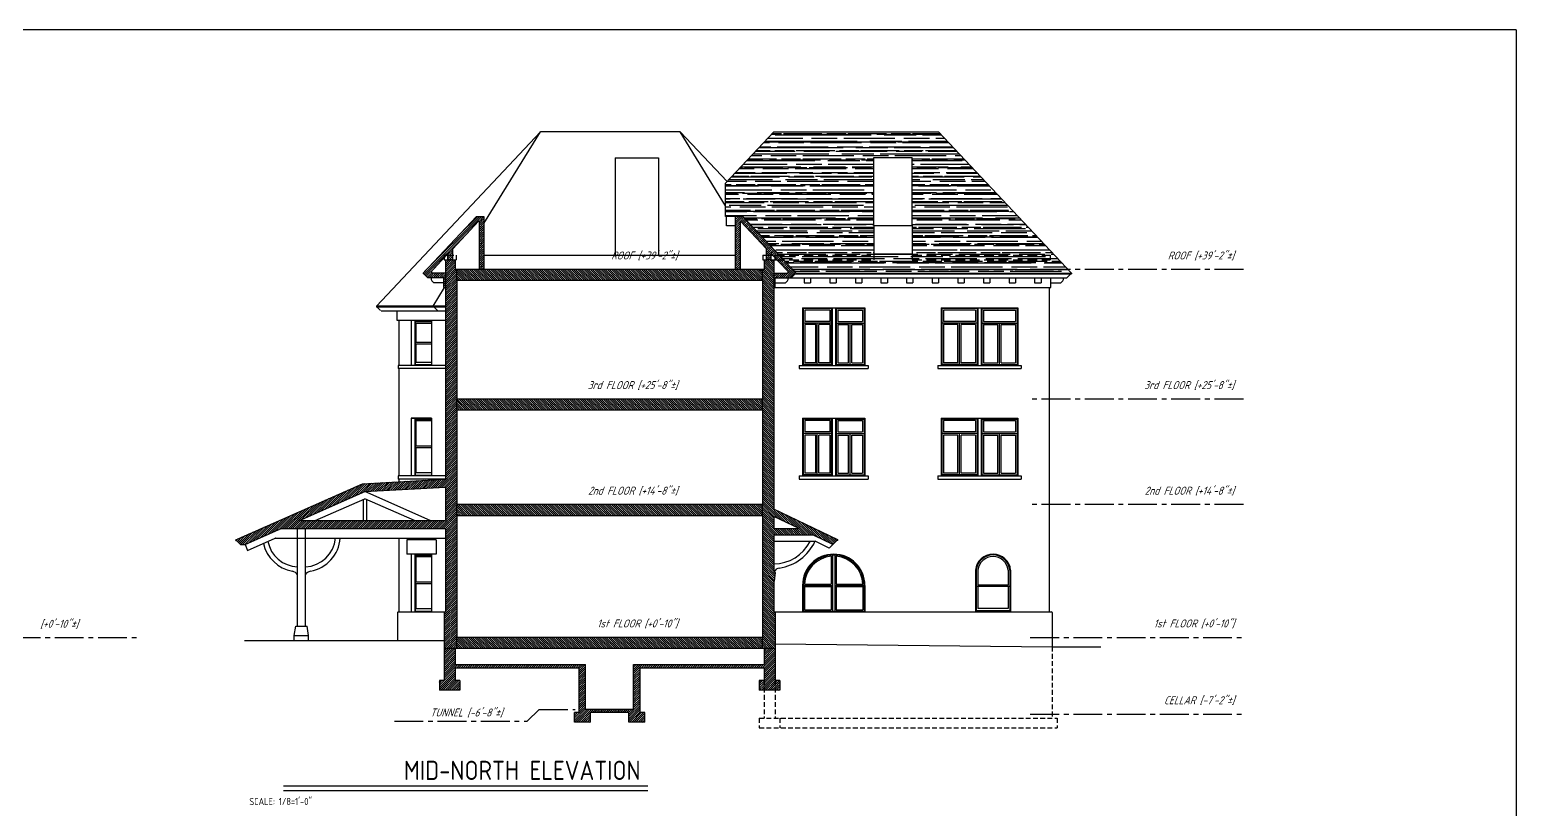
# Model space of a CAD drawing. Extents: x -19386 to -11860, y 6921 to 9650.
# Drawn here: x -17979 to -16122, y 8274 to 9249 of the extents above; entities that cross this region are included whole.
import ezdxf

# ---------------------------------------------------------------- set-up
doc = ezdxf.new("R2010")
doc.units = 0
doc.header["$LTSCALE"] = 96
doc.header["$MEASUREMENT"] = 0
doc.linetypes.add('CENTER2', pattern=[1.125, 0.75, -0.125, 0.125, -0.125])
doc.linetypes.add('HIDDEN2', pattern=[0.1875, 0.125, -0.0625])
doc.layers.add('A-ANNO-NPLT', color=6, linetype='CONTINUOUS', plot=False)
doc.layers.add('A-DEMO', color=252, linetype='HIDDEN2', plot=False)
for name, color, linetype in [('A-ANNO-TEXT-02', 1, 'CONTINUOUS'), ('A-ANNO-TTLB', 1, 'CONTINUOUS'), ('A-BLDG-ELEV', 1, 'CONTINUOUS'), ('A-BLDG-SECT', 2, 'CONTINUOUS'), ('A-EXST-CNST-HIDN', 252, 'HIDDEN2'), ('A-FLOR-ELEV', 3, 'CENTER2'), ('A-FLOR-IDEN', 1, 'CONTINUOUS'), ('A-ROOF-PATT', 253, 'CONTINUOUS'), ('A-WALL-HATCH', 252, 'CONTINUOUS'), ('SITE-GRAD', 4, 'CONTINUOUS')]:
    doc.layers.add(name, color=color, linetype=linetype)
doc.styles.add('NOTES', font='architxt.shx', dxfattribs={"height": 9})
doc.styles.add('OFFICE', font='architxt.shx', dxfattribs={"height": 12})
doc.styles.get("Standard").update_dxf_attribs({"font": 'architxt.shx', "height": 24})
pattern_1 = [(135, (-5487.0391, 15522.5491), (1.32582521, 1.32582521), [])]
pattern_2 = [(45, (-21421.0928, 14573.4708), (-1.3258252, 1.3258252), [])]

msp = doc.modelspace()

# ---------------------------------------------------------------- hatches: boundary and pattern name
at = {"layer": 'A-ROOF-PATT'}
h = msp.add_hatch(dxfattribs=at)
h.set_pattern_fill('AR-RROOF', color=256, scale=8, style=0)
h.set_pattern_definition([(0, (-21421.093, 14573.471), (17.6, 8), [120, -16, 40, -8]), (0, (-21410.453, 14577.471), (-8, 10.64), [24, -2.64, 48, -6]), (0, (-21417.093, 14580.271), (41.6, 5.36), [64, -11.2, 32, -8])])
h.paths.add_polyline_path([(-16844.2, 9121.2), (-17049.9, 9121.2), (-17110.1, 9057.2), (-17110.1, 9015.5), (-17098.1, 9015.5), (-17088.8, 9015.5), (-17022.1, 8944.5), (-16678.1, 8944.5)])
h.paths.add_polyline_path([(-16925.1, 9089.2), (-16877.1, 9089.2), (-16877.1, 9004.2), (-16877.1, 8968.5), (-16925.1, 8968.5), (-16925.1, 9004.2)], flags=16)
at = {"layer": 'A-WALL-HATCH'}
h = msp.add_hatch(dxfattribs=at)
h.set_pattern_fill('ANSI31', color=256, scale=15, style=0)
h.set_pattern_definition(pattern_2)
h.paths.add_polyline_path([(-17451.1, 8975.1), (-17418.7, 9009.5), (-17418.1, 9009.5), (-17418.1, 8949.2), (-17412.1, 8949.2), (-17412.1, 9015.5), (-17421.3, 9015.5), (-17488.1, 8944.5), (-17488.1, 8943.5), (-17487.1, 8943.5), (-17482.1, 8938.5), (-17462.1, 8938.5), (-17462.1, 8926.5), (-17460.1, 8926.5), (-17460.1, 8944.5), (-17477.5, 8944.5), (-17477.5, 8946.9), (-17457.1, 8968.7), (-17457.1, 8961.2), (-17451.1, 8961.2)])
h = msp.add_hatch(dxfattribs=at)
h.set_pattern_fill('ANSI31', color=256, scale=15, style=0)
h.set_pattern_definition(pattern_2)
h.paths.add_polyline_path([(-17092.1, 9009.5), (-17091.4, 9009.5), (-17059.1, 8975.1), (-17059.1, 8961.2), (-17053.1, 8961.2), (-17053.1, 8968.7), (-17032.6, 8946.9), (-17032.6, 8944.5), (-17050.1, 8944.5), (-17050.1, 8926.5), (-17048.1, 8926.5), (-17048.1, 8938.5), (-17028.1, 8938.5), (-17023.1, 8943.5), (-17022.1, 8943.5), (-17022.1, 8944.5), (-17088.8, 9015.5), (-17098.1, 9015.5), (-17098.1, 8949.2), (-17092.1, 8949.2)])
h = msp.add_hatch(dxfattribs=at)
h.set_pattern_fill('ANSI31', color=256, scale=15, style=0)
h.set_pattern_definition(pattern_2)
h.paths.add_polyline_path([(-17446.1, 8773.2), (-17446.1, 8787.2), (-17446.1, 8935.2), (-17446.1, 8949.2), (-17448.1, 8949.2), (-17448.1, 8961.2), (-17451.1, 8961.2), (-17457.1, 8961.2), (-17460.1, 8961.2), (-17460.1, 8944.5), (-17460.1, 8926.5), (-17460.1, 8687.2), (-17563.7, 8681.2), (-17722.1, 8611.2), (-17722.1, 8610.2), (-17721.1, 8610.2), (-17716.1, 8605.2), (-17710.5, 8605.2), (-17665.2, 8625.2), (-17645.1, 8625.2), (-17635.1, 8625.2), (-17460.1, 8625.2), (-17460.1, 8521, 0.643594), (-17461.7, 8520.2), (-17461.7, 8475.2), (-17448.1, 8475.2), (-17446.1, 8475.2), (-17446.1, 8489.2), (-17446.1, 8641.2), (-17446.1, 8655.2)])
h.paths.add_polyline_path([(-17460.1, 8677.2), (-17460.1, 8635.2), (-17642.6, 8635.2), (-17560.8, 8671.4)], flags=16)
h = msp.add_hatch(dxfattribs=at)
h.set_pattern_fill('ANSI31', color=256, scale=15, style=0)
h.set_pattern_definition(pattern_1)
h.paths.add_polyline_path([(-17018.2, 8625.3), (-17050.1, 8640.4), (-17050.1, 8625.3)], flags=16)
edge = h.paths.add_edge_path()
edge.add_line((-17050.1, 8961.2), (-17062.1, 8961.2))
edge.add_line((-17062.1, 8961.2), (-17062.1, 8949.2))
edge.add_line((-17062.1, 8949.2), (-17064.1, 8949.2))
edge.add_line((-17064.1, 8949.2), (-17064.1, 8475.2))
edge.add_line((-17064.1, 8475.2), (-17048.4, 8475.2))
edge.add_line((-17048.4, 8475.2), (-17048.4, 8520.2))
edge.add_arc((-17049.4, 8520.2), 1, 0, 90)
edge.add_line((-17049.4, 8521.2), (-17050.1, 8521.2))
edge.add_line((-17050.1, 8521.2), (-17050.1, 8559.2))
edge.add_line((-17050.1, 8559.2), (-17049.6, 8559.2))
edge.add_arc((-17049.6, 8559.5), 0.25, 270, 354.8056)
edge.add_line((-17049.4, 8559.5), (-17048.4, 8570.2))
edge.add_arc((-17049.4, 8570.2), 1, 360, 450)
edge.add_line((-17049.4, 8571.2), (-17050.1, 8571.2))
edge.add_line((-17050.1, 8571.2), (-17050.1, 8617.3))
edge.add_line((-17050.1, 8617.3), (-17001.3, 8617.3))
edge.add_line((-17001.3, 8617.3), (-16976.1, 8605.3))
edge.add_line((-16976.1, 8605.3), (-16971.1, 8610.3))
edge.add_line((-16971.1, 8610.3), (-16970.1, 8610.3))
edge.add_line((-16970.1, 8610.3), (-16970.1, 8611.3))
edge.add_line((-16970.1, 8611.3), (-17050.1, 8649.3))
edge.add_line((-17050.1, 8649.3), (-17050.1, 8961.2))
h = msp.add_hatch(dxfattribs=at)
h.set_pattern_fill('ANSI31', color=256, scale=15, style=0)
h.set_pattern_definition(pattern_1)
h.paths.add_polyline_path([(-17064.1, 8489.2), (-17064.1, 8475.2), (-17446.1, 8475.2), (-17446.1, 8489.2)])
h.paths.add_polyline_path([(-17064.1, 8655.2), (-17064.1, 8641.2), (-17446.1, 8641.2), (-17446.1, 8655.2)])
h.paths.add_polyline_path([(-17064.1, 8787.2), (-17064.1, 8773.2), (-17446.1, 8773.2), (-17446.1, 8787.2)])
h.paths.add_polyline_path([(-17446.1, 8949.2), (-17064.1, 8949.2), (-17064.1, 8935.2), (-17446.1, 8935.2)])
h = msp.add_hatch(dxfattribs=at)
h.set_pattern_fill('ANSI31', color=256, scale=15, style=0)
h.set_pattern_definition(pattern_2)
h.paths.add_polyline_path([(-17461.7, 8475.2), (-17461.7, 8435.2), (-17467.7, 8435.2), (-17467.7, 8423.2), (-17442.1, 8423.2), (-17442.1, 8435.2), (-17448.1, 8435.2), (-17448.1, 8451.2), (-17293.1, 8451.2), (-17293.1, 8395.2), (-17299.1, 8395.2), (-17299.1, 8383.2), (-17279.1, 8383.2), (-17279.1, 8395.2), (-17231.1, 8395.2), (-17231.1, 8383.2), (-17211.1, 8383.2), (-17211.1, 8395.2), (-17217.1, 8395.2), (-17217.1, 8451.2), (-17062.1, 8451.2), (-17062.1, 8435.2), (-17062.1, 8423.2), (-17048.4, 8423.2), (-17048.4, 8435.2), (-17048.4, 8475.2), (-17062.1, 8475.2), (-17062.1, 8455.2), (-17225.1, 8455.2), (-17225.1, 8399.2), (-17285.1, 8399.2), (-17285.1, 8455.2), (-17448.1, 8455.2), (-17448.1, 8475.2)])
h = msp.add_hatch(dxfattribs=at)
h.set_pattern_fill('ANSI31', color=256, scale=15, style=0)
h.set_pattern_definition(pattern_2)
h.paths.add_polyline_path([(-17048.4, 8423.2), (-17042.4, 8423.2), (-17042.4, 8435.2), (-17048.4, 8435.2)])
h.paths.add_polyline_path([(-17068.1, 8435.2), (-17068.1, 8423.2), (-17062.1, 8423.2), (-17062.1, 8435.2)])

# ---------------------------------------------------------------- linework, layer by layer
at = {"layer": 'A-ANNO-NPLT'}
for p, q in [((-17460.1, 8961.2), (-17448.1, 8961.2)), ((-17446.1, 8935.2), (-17446.1, 8949.2)), ((-17064.1, 8935.2), (-17064.1, 8949.2)), ((-17446.1, 8773.2), (-17446.1, 8787.2)), ((-17064.1, 8773.2), (-17064.1, 8787.2)), ((-17563.7, 8681.2), (-17563.7, 8681.2)), ((-17446.1, 8641.2), (-17446.1, 8655.2)), ((-17064.1, 8641.2), (-17064.1, 8655.2)), ((-17446.1, 8475.2), (-17446.1, 8489.2)), ((-17064.1, 8475.2), (-17064.1, 8489.2)), ((-17448.1, 8475.2), (-17461.7, 8475.2)), ((-17048.4, 8475.2), (-17062.1, 8475.2))]:
    msp.add_line(p, q, dxfattribs=at)
at = {"layer": 'A-ANNO-TEXT-02', "color": 5}
msp.add_line((-17207.5, 8303.2), (-17662.6, 8303.2), dxfattribs=at)
at = {"layer": 'A-ANNO-TEXT-02', "color": 1}
msp.add_line((-17207.5, 8297.2), (-17662.6, 8297.2), dxfattribs=at)
at = {"layer": 'A-ANNO-TTLB', "color": 5}
for q in [(-19386.5, 9248.9), (-16122.5, 7076.9)]:
    msp.add_line((-16122.5, 9248.9), q, dxfattribs=at)
at = {"layer": 'A-BLDG-ELEV', "color": 253}
for p, q in [((-17546.4, 8903.2), (-17341.6, 9121.2)), ((-17412.1, 9006.4), (-17341.6, 9121.2)), ((-17166.9, 9121.2), (-17341.6, 9121.2)), ((-17166.9, 9121.2), (-17108.4, 9059)), ((-17110.1, 9028.7), (-17166.9, 9121.2)), ((-17248.1, 9088.9), (-17248.1, 8967.2)), ((-17248.1, 9088.9), (-17194.1, 9088.9)), ((-17194.1, 9088.9), (-17194.1, 8967.2)), ((-17412.1, 8967.2), (-17098.1, 8967.2)), ((-16925.1, 8968.5), (-16877.1, 8968.5)), ((-17475.4, 8903.2), (-17461.2, 8926.5)), ((-17460.1, 8903.2), (-17546.4, 8903.2)), ((-17460.1, 8902.2), (-17546.4, 8902.2)), ((-17460.1, 8897.2), (-17540.4, 8897.2)), ((-17520.4, 8885.2), (-17520.4, 8897.2)), ((-17475.4, 8903.2), (-17475.4, 8902.2)), ((-17474.4, 8902.2), (-17469.4, 8897.2)), ((-17460.1, 8885.2), (-17520.4, 8885.2)), ((-17518.4, 8885.2), (-17518.4, 8829.2)), ((-17502.8, 8885.2), (-17502.8, 8829.2)), ((-17498.6, 8885.2), (-17498.6, 8829.2)), ((-17498, 8884.2), (-17498, 8830.2)), ((-17498, 8884.2), (-17477.4, 8884.2)), ((-17497, 8882.2), (-17477.4, 8882.2)), ((-17497, 8882.2), (-17497, 8858.3)), ((-17477.4, 8885.2), (-17477.4, 8829.2)), ((-17497, 8858.3), (-17477.4, 8858.3)), ((-17498, 8856.3), (-17477.4, 8856.3)), ((-17497, 8856.3), (-17497, 8833.2)), ((-17460.1, 8829.2), (-17519.4, 8829.2)), ((-17519.4, 8829.2), (-17519.4, 8825.2)), ((-17460.1, 8825.2), (-17519.4, 8825.2)), ((-17518.4, 8825.2), (-17518.4, 8691.2)), ((-17498.6, 8830.2), (-17477.4, 8830.2)), ((-17497, 8833.2), (-17477.4, 8833.2)), ((-17502.8, 8763.2), (-17477.4, 8763.2)), ((-17502.8, 8763.2), (-17502.8, 8691.2)), ((-17477.4, 8763.2), (-17502.8, 8763.2)), ((-17502.8, 8763.2), (-17502.8, 8691.2)), ((-17502.8, 8763.2), (-17477.4, 8763.2)), ((-17502.8, 8763.2), (-17502.8, 8691.2)), ((-17498.6, 8763.2), (-17498.6, 8691.2)), ((-17498, 8762.2), (-17498, 8692.2)), ((-17498, 8762.2), (-17477.4, 8762.2)), ((-17497, 8760.2), (-17477.4, 8760.2)), ((-17497, 8760.2), (-17497, 8728.7)), ((-17477.4, 8763.2), (-17477.4, 8691.2)), ((-17477.4, 8763.2), (-17477.4, 8691.2)), ((-17477.4, 8763.2), (-17477.4, 8691.2)), ((-17497, 8728.7), (-17477.4, 8728.7)), ((-17498, 8726.7), (-17477.4, 8726.7)), ((-17497, 8726.7), (-17497, 8695.2)), ((-17460.1, 8691.2), (-17519.4, 8691.2)), ((-17519.4, 8691.2), (-17519.4, 8687.2)), ((-17498.6, 8692.2), (-17477.4, 8692.2)), ((-17497, 8695.2), (-17477.4, 8695.2)), ((-17460.1, 8687.2), (-17519.4, 8687.2)), ((-17518.4, 8687.2), (-17518.4, 8683.9)), ((-17518.4, 8613.2), (-17518.4, 8521.2)), ((-17508.5, 8611.2), (-17508.5, 8593.2)), ((-17471.7, 8611.2), (-17471.7, 8593.2)), ((-17004.7, 8609.3), (-16998.5, 8609.3)), ((-17502.8, 8593.2), (-17508.5, 8593.2)), ((-17502.8, 8593.2), (-17502.8, 8521.2)), ((-17477.4, 8593.2), (-17502.8, 8593.2)), ((-17498.6, 8593.2), (-17498.6, 8521.2)), ((-17498, 8592.2), (-17498, 8522.2)), ((-17498, 8592.2), (-17477.4, 8592.2)), ((-17497, 8590.2), (-17477.4, 8590.2)), ((-17497, 8590.2), (-17497, 8558.7)), ((-17492.3, 8593.2), (-17482.3, 8593.2)), ((-17477.4, 8593.2), (-17477.4, 8521.2)), ((-17471.7, 8593.2), (-17477.4, 8593.2)), ((-17498, 8556.7), (-17477.4, 8556.7)), ((-17497, 8558.7), (-17477.4, 8558.7)), ((-17497, 8556.7), (-17497, 8525.2)), ((-17497, 8525.2), (-17477.4, 8525.2)), ((-17520.1, 8520.2), (-17520.1, 8485.4)), ((-17519.1, 8521.2), (-17460.7, 8521.2)), ((-17498.6, 8522.2), (-17477.4, 8522.2))]:
    msp.add_line(p, q, dxfattribs=at)
at = {"layer": 'A-BLDG-ELEV'}
for p, q in [((-17049.9, 9121.2), (-17110.1, 9057.2)), ((-17049.9, 9121.2), (-16844.2, 9121.2)), ((-16844.2, 9121.2), (-16678.1, 8944.5)), ((-17110.1, 9015.5), (-17110.1, 9057.2)), ((-17098.1, 9015.5), (-17110.1, 9015.5)), ((-17109.1, 9003.5), (-17109.1, 9015.5)), ((-17098.1, 9003.5), (-17109.1, 9003.5)), ((-17028.1, 8938.5), (-16684.1, 8938.5)), ((-17022.1, 8944.5), (-16678.1, 8944.5)), ((-17022.1, 8943.5), (-16679.1, 8943.5)), ((-17012.1, 8938.5), (-17012.1, 8932.5)), ((-17012.1, 8932.5), (-17004.1, 8932.5)), ((-17004.1, 8938.5), (-17004.1, 8932.5)), ((-16980.1, 8938.5), (-16980.1, 8932.5)), ((-16980.1, 8932.5), (-16972.1, 8932.5)), ((-16972.1, 8938.5), (-16972.1, 8932.5)), ((-16948.1, 8938.5), (-16948.1, 8932.5)), ((-16948.1, 8932.5), (-16940.1, 8932.5)), ((-16940.1, 8938.5), (-16940.1, 8932.5)), ((-16916.1, 8938.5), (-16916.1, 8932.5)), ((-16916.1, 8932.5), (-16908.1, 8932.5)), ((-16908.1, 8938.5), (-16908.1, 8932.5)), ((-16884.1, 8938.5), (-16884.1, 8932.5)), ((-16884.1, 8932.5), (-16876.1, 8932.5)), ((-16876.1, 8938.5), (-16876.1, 8932.5)), ((-16852.1, 8938.5), (-16852.1, 8932.5)), ((-16852.1, 8932.5), (-16844.1, 8932.5)), ((-16844.1, 8938.5), (-16844.1, 8932.5)), ((-16820.1, 8938.5), (-16820.1, 8932.5)), ((-16820.1, 8932.5), (-16812.1, 8932.5)), ((-16812.1, 8938.5), (-16812.1, 8932.5)), ((-16788.1, 8938.5), (-16788.1, 8932.5)), ((-16788.1, 8932.5), (-16780.1, 8932.5)), ((-16780.1, 8938.5), (-16780.1, 8932.5)), ((-16756.1, 8938.5), (-16756.1, 8932.5)), ((-16756.1, 8932.5), (-16748.1, 8932.5)), ((-16748.1, 8938.5), (-16748.1, 8932.5)), ((-16724.1, 8938.5), (-16724.1, 8932.5)), ((-16724.1, 8932.5), (-16716.1, 8932.5)), ((-16716.1, 8938.5), (-16716.1, 8932.5)), ((-16704.1, 8926.5), (-16704.1, 8938.5)), ((-16704.1, 8932.5), (-16691.5, 8932.5)), ((-16679.1, 8943.5), (-16684.1, 8938.5)), ((-16679.1, 8943.5), (-16678.1, 8943.5)), ((-16678.1, 8944.5), (-16678.1, 8943.5)), ((-17048.1, 8926.5), (-16704.1, 8926.5)), ((-16706.1, 8926.5), (-16706.1, 8521.2)), ((-17014.1, 8901.2), (-16936.1, 8901.2)), ((-17014.1, 8901.2), (-17014.1, 8829.2)), ((-16978.1, 8900.2), (-17013.1, 8900.2)), ((-17013.1, 8900.2), (-17013.1, 8830.3)), ((-16980.1, 8898.2), (-17011.1, 8898.2)), ((-17011.1, 8898.2), (-17011.1, 8884.2)), ((-16980.1, 8898.2), (-16980.1, 8884.2)), ((-16978.1, 8900.2), (-16978.1, 8830.3)), ((-16977.1, 8901.2), (-16977.1, 8829.2)), ((-16973.1, 8901.2), (-16973.1, 8829.2)), ((-16972.1, 8900.2), (-16937.1, 8900.2)), ((-16972.1, 8900.2), (-16972.1, 8830.3)), ((-16970.1, 8898.2), (-16939.1, 8898.2)), ((-16970.1, 8898.2), (-16970.1, 8884.2)), ((-16939.1, 8898.2), (-16939.1, 8884.2)), ((-16937.1, 8900.2), (-16937.1, 8830.3)), ((-16936.1, 8901.2), (-16936.1, 8829.2)), ((-16841.1, 8901.2), (-16745.1, 8901.2)), ((-16841.1, 8901.2), (-16841.1, 8829.2)), ((-16796.1, 8900.2), (-16840.1, 8900.2)), ((-16840.1, 8900.2), (-16840.1, 8830.3)), ((-16798.1, 8898.2), (-16838.1, 8898.2)), ((-16838.1, 8898.2), (-16838.1, 8884.2)), ((-16798.1, 8898.2), (-16798.1, 8884.2)), ((-16796.1, 8900.2), (-16796.1, 8830.3)), ((-16795.1, 8901.2), (-16795.1, 8829.2)), ((-16791.1, 8901.2), (-16791.1, 8829.2)), ((-16790.1, 8900.2), (-16746.1, 8900.2)), ((-16790.1, 8900.2), (-16790.1, 8830.3)), ((-16788.1, 8898.2), (-16748.1, 8898.2)), ((-16788.1, 8898.2), (-16788.1, 8884.2)), ((-16748.1, 8898.2), (-16748.1, 8884.2)), ((-16746.1, 8900.2), (-16746.1, 8830.3)), ((-16745.1, 8901.2), (-16745.1, 8829.2)), ((-17502.8, 8885.2), (-17502.8, 8829.2)), ((-17502.8, 8885.2), (-17502.8, 8829.2)), ((-17502.8, 8885.2), (-17502.8, 8829.2)), ((-17477.4, 8885.2), (-17477.4, 8829.2)), ((-17477.4, 8885.2), (-17477.4, 8829.2)), ((-17477.4, 8885.2), (-17477.4, 8829.2)), ((-16978.1, 8882.2), (-17013.1, 8882.2)), ((-16980.1, 8884.2), (-17011.1, 8884.2)), ((-16997.6, 8880.2), (-17011.1, 8880.2)), ((-17011.1, 8880.2), (-17011.1, 8832.3)), ((-16997.6, 8832.3), (-16997.6, 8880.2)), ((-16995.6, 8830.3), (-16995.6, 8882.2)), ((-16980.1, 8880.2), (-16993.6, 8880.2)), ((-16993.6, 8832.3), (-16993.6, 8880.2)), ((-16980.1, 8880.2), (-16980.1, 8832.3)), ((-16972.1, 8882.2), (-16937.1, 8882.2)), ((-16970.1, 8884.2), (-16939.1, 8884.2)), ((-16970.1, 8880.2), (-16956.6, 8880.2)), ((-16970.1, 8880.2), (-16970.1, 8832.3)), ((-16956.6, 8832.3), (-16956.6, 8880.2)), ((-16954.6, 8830.3), (-16954.6, 8882.2)), ((-16952.6, 8880.2), (-16939.1, 8880.2)), ((-16952.6, 8832.3), (-16952.6, 8880.2)), ((-16939.1, 8880.2), (-16939.1, 8832.3)), ((-16796.1, 8882.2), (-16840.1, 8882.2)), ((-16798.1, 8884.2), (-16838.1, 8884.2)), ((-16820.1, 8880.2), (-16838.1, 8880.2)), ((-16838.1, 8880.2), (-16838.1, 8832.3)), ((-16820.1, 8832.3), (-16820.1, 8880.2)), ((-16818.1, 8830.3), (-16818.1, 8882.2)), ((-16798.1, 8880.2), (-16816.1, 8880.2)), ((-16816.1, 8832.3), (-16816.1, 8880.2)), ((-16798.1, 8880.2), (-16798.1, 8832.3)), ((-16790.1, 8882.2), (-16746.1, 8882.2)), ((-16788.1, 8884.2), (-16748.1, 8884.2)), ((-16788.1, 8880.2), (-16770.1, 8880.2)), ((-16788.1, 8880.2), (-16788.1, 8832.3)), ((-16770.1, 8832.3), (-16770.1, 8880.2)), ((-16768.1, 8830.3), (-16768.1, 8882.2)), ((-16766.1, 8880.2), (-16748.1, 8880.2)), ((-16766.1, 8832.3), (-16766.1, 8880.2)), ((-16748.1, 8880.2), (-16748.1, 8832.3)), ((-17018.1, 8829.2), (-16932.1, 8829.2)), ((-17018.1, 8829.2), (-17018.1, 8825.2)), ((-17018.1, 8825.2), (-16932.1, 8825.2)), ((-16977.1, 8830.3), (-17014.1, 8830.3)), ((-16997.6, 8832.3), (-17011.1, 8832.3)), ((-16980.1, 8832.3), (-16993.6, 8832.3)), ((-16973.1, 8830.3), (-16936.1, 8830.3)), ((-16970.1, 8832.3), (-16956.6, 8832.3)), ((-16952.6, 8832.3), (-16939.1, 8832.3)), ((-16932.1, 8829.2), (-16932.1, 8825.2)), ((-16845.1, 8829.2), (-16741.1, 8829.2)), ((-16845.1, 8829.2), (-16845.1, 8825.2)), ((-16845.1, 8825.2), (-16741.1, 8825.2)), ((-16795.1, 8830.3), (-16841.1, 8830.3)), ((-16820.1, 8832.3), (-16838.1, 8832.3)), ((-16798.1, 8832.3), (-16816.1, 8832.3)), ((-16791.1, 8830.3), (-16745.1, 8830.3)), ((-16788.1, 8832.3), (-16770.1, 8832.3)), ((-16766.1, 8832.3), (-16748.1, 8832.3)), ((-16741.1, 8829.2), (-16741.1, 8825.2)), ((-17014.1, 8763.2), (-16936.1, 8763.2)), ((-17014.1, 8763.2), (-17014.1, 8691.2)), ((-16978.1, 8762.2), (-17013.1, 8762.2)), ((-17013.1, 8762.2), (-17013.1, 8692.3)), ((-16980.1, 8760.2), (-17011.1, 8760.2)), ((-17011.1, 8760.2), (-17011.1, 8746.2)), ((-16980.1, 8760.2), (-16980.1, 8746.2)), ((-16978.1, 8762.2), (-16978.1, 8692.3)), ((-16977.1, 8763.2), (-16977.1, 8691.2)), ((-16973.1, 8763.2), (-16973.1, 8691.2)), ((-16972.1, 8762.2), (-16937.1, 8762.2)), ((-16972.1, 8762.2), (-16972.1, 8692.3)), ((-16970.1, 8760.2), (-16939.1, 8760.2)), ((-16970.1, 8760.2), (-16970.1, 8746.2)), ((-16939.1, 8760.2), (-16939.1, 8746.2)), ((-16937.1, 8762.2), (-16937.1, 8692.3)), ((-16936.1, 8763.2), (-16936.1, 8691.2)), ((-16841.1, 8763.2), (-16745.1, 8763.2)), ((-16841.1, 8763.2), (-16841.1, 8691.2)), ((-16796.1, 8762.2), (-16840.1, 8762.2)), ((-16840.1, 8762.2), (-16840.1, 8692.3)), ((-16798.1, 8760.2), (-16838.1, 8760.2)), ((-16838.1, 8760.2), (-16838.1, 8746.2)), ((-16798.1, 8760.2), (-16798.1, 8746.2)), ((-16796.1, 8762.2), (-16796.1, 8692.3)), ((-16795.1, 8763.2), (-16795.1, 8691.2)), ((-16791.1, 8763.2), (-16791.1, 8691.2)), ((-16790.1, 8762.2), (-16746.1, 8762.2)), ((-16790.1, 8762.2), (-16790.1, 8692.3)), ((-16788.1, 8760.2), (-16748.1, 8760.2)), ((-16788.1, 8760.2), (-16788.1, 8746.2)), ((-16748.1, 8760.2), (-16748.1, 8746.2)), ((-16746.1, 8762.2), (-16746.1, 8692.3)), ((-16745.1, 8763.2), (-16745.1, 8691.2)), ((-16978.1, 8744.2), (-17013.1, 8744.2)), ((-16980.1, 8746.2), (-17011.1, 8746.2)), ((-16997.6, 8742.2), (-17011.1, 8742.2)), ((-17011.1, 8742.2), (-17011.1, 8694.3)), ((-16997.6, 8694.3), (-16997.6, 8742.2)), ((-16995.6, 8692.3), (-16995.6, 8744.2)), ((-16980.1, 8742.2), (-16993.6, 8742.2)), ((-16993.6, 8694.3), (-16993.6, 8742.2)), ((-16980.1, 8742.2), (-16980.1, 8694.3)), ((-16972.1, 8744.2), (-16937.1, 8744.2)), ((-16970.1, 8746.2), (-16939.1, 8746.2)), ((-16970.1, 8742.2), (-16956.6, 8742.2)), ((-16970.1, 8742.2), (-16970.1, 8694.3)), ((-16956.6, 8694.3), (-16956.6, 8742.2)), ((-16954.6, 8692.3), (-16954.6, 8744.2)), ((-16952.6, 8742.2), (-16939.1, 8742.2)), ((-16952.6, 8694.3), (-16952.6, 8742.2)), ((-16939.1, 8742.2), (-16939.1, 8694.3)), ((-16796.1, 8744.2), (-16840.1, 8744.2)), ((-16798.1, 8746.2), (-16838.1, 8746.2)), ((-16820.1, 8742.2), (-16838.1, 8742.2)), ((-16838.1, 8742.2), (-16838.1, 8694.3)), ((-16820.1, 8694.3), (-16820.1, 8742.2)), ((-16818.1, 8692.3), (-16818.1, 8744.2)), ((-16798.1, 8742.2), (-16816.1, 8742.2)), ((-16816.1, 8694.3), (-16816.1, 8742.2)), ((-16798.1, 8742.2), (-16798.1, 8694.3)), ((-16790.1, 8744.2), (-16746.1, 8744.2)), ((-16788.1, 8746.2), (-16748.1, 8746.2)), ((-16788.1, 8742.2), (-16770.1, 8742.2)), ((-16788.1, 8742.2), (-16788.1, 8694.3)), ((-16770.1, 8694.3), (-16770.1, 8742.2)), ((-16768.1, 8692.3), (-16768.1, 8744.2)), ((-16766.1, 8742.2), (-16748.1, 8742.2)), ((-16766.1, 8694.3), (-16766.1, 8742.2)), ((-16748.1, 8742.2), (-16748.1, 8694.3)), ((-17018.1, 8691.2), (-16932.1, 8691.2)), ((-17018.1, 8691.2), (-17018.1, 8687.2)), ((-16977.1, 8692.3), (-17014.1, 8692.3)), ((-16997.6, 8694.3), (-17011.1, 8694.3)), ((-16980.1, 8694.3), (-16993.6, 8694.3)), ((-16973.1, 8692.3), (-16936.1, 8692.3)), ((-16970.1, 8694.3), (-16956.6, 8694.3)), ((-16952.6, 8694.3), (-16939.1, 8694.3)), ((-16932.1, 8691.2), (-16932.1, 8687.2)), ((-16845.1, 8691.2), (-16741.1, 8691.2)), ((-16845.1, 8691.2), (-16845.1, 8687.2)), ((-16795.1, 8692.3), (-16841.1, 8692.3)), ((-16820.1, 8694.3), (-16838.1, 8694.3)), ((-16798.1, 8694.3), (-16816.1, 8694.3)), ((-16791.1, 8692.3), (-16745.1, 8692.3)), ((-16788.1, 8694.3), (-16770.1, 8694.3)), ((-16766.1, 8694.3), (-16748.1, 8694.3)), ((-16741.1, 8691.2), (-16741.1, 8687.2)), ((-17018.1, 8687.2), (-16932.1, 8687.2)), ((-16845.1, 8687.2), (-16741.1, 8687.2)), ((-17710.5, 8605.2), (-17707.3, 8597.9)), ((-17707.3, 8597.9), (-17672.7, 8613.2)), ((-17672.6, 8613.2), (-17645.1, 8613.2)), ((-17645.1, 8503.4), (-17645.1, 8613.2)), ((-17635.1, 8613.2), (-17460.1, 8613.2)), ((-17635.1, 8503.4), (-17635.1, 8613.2)), ((-17050.1, 8609.3), (-17004.7, 8609.3)), ((-16980.6, 8600.8), (-16998.5, 8609.3)), ((-16976.1, 8605.3), (-16980.6, 8600.8)), ((-16978.1, 8590.6), (-16978.1, 8555.7)), ((-16976.6, 8592.2), (-16976.6, 8522.2)), ((-16973.6, 8592.2), (-16973.6, 8522.2)), ((-16972.1, 8590.6), (-16972.1, 8555.7)), ((-16798.1, 8573.2), (-16798.1, 8521.2)), ((-16798.1, 8569.2), (-16798.1, 8521.2)), ((-16797.1, 8573.2), (-16797.1, 8522.3)), ((-16795.1, 8573.2), (-16795.1, 8554.7)), ((-16757.1, 8573.2), (-16757.1, 8554.7)), ((-16755.1, 8573.2), (-16755.1, 8522.3)), ((-16754.1, 8573.2), (-16754.1, 8521.2)), ((-16754.1, 8569.2), (-16754.1, 8521.2)), ((-17014.1, 8554.2), (-17014.1, 8521.2)), ((-17013.1, 8554.2), (-17013.1, 8522.2)), ((-17013.1, 8554.2), (-16976.6, 8554.2)), ((-17011.6, 8555.7), (-16978.1, 8555.7)), ((-17011.6, 8552.7), (-17011.6, 8523.7)), ((-17011.6, 8552.7), (-16978.1, 8552.7)), ((-16978.1, 8552.7), (-16978.1, 8523.7)), ((-16973.6, 8554.2), (-16937.1, 8554.2)), ((-16972.1, 8555.7), (-16938.6, 8555.7)), ((-16972.1, 8552.7), (-16972.1, 8523.7)), ((-16972.1, 8552.7), (-16938.6, 8552.7)), ((-16938.6, 8552.7), (-16938.6, 8523.7)), ((-16937.1, 8554.2), (-16937.1, 8522.2)), ((-16936.1, 8554.2), (-16936.1, 8521.2)), ((-16755.1, 8552.7), (-16797.1, 8552.7)), ((-16757.1, 8554.7), (-16795.1, 8554.7)), ((-16795.1, 8552.7), (-16795.1, 8525.3)), ((-16757.1, 8552.7), (-16757.1, 8525.3)), ((-16754.1, 8557.2), (-16754.1, 8521.2)), ((-17011.6, 8523.7), (-16978.1, 8523.7)), ((-16972.1, 8523.7), (-16938.6, 8523.7)), ((-16757.1, 8525.3), (-16795.1, 8525.3)), ((-17049.4, 8521.2), (-16703.1, 8521.2)), ((-17014.1, 8522.2), (-16936.1, 8522.2)), ((-16754.1, 8522.3), (-16798.1, 8522.3)), ((-16702.1, 8520.2), (-16702.1, 8477.5)), ((-17649.1, 8491.4), (-17647.1, 8503.4)), ((-17649.1, 8485.4), (-17649.1, 8491.4)), ((-17649.1, 8491.4), (-17631.1, 8491.4)), ((-17647.1, 8503.4), (-17633.1, 8503.4)), ((-17631.1, 8491.4), (-17633.1, 8503.4)), ((-17631.1, 8485.4), (-17631.1, 8491.4))]:
    msp.add_line(p, q, dxfattribs=at)
at = {"layer": 'A-BLDG-ELEV', "color": 2}
for p, q in [((-16925.1, 9089.2), (-16877.1, 9089.2)), ((-16925.1, 9004.2), (-16925.1, 9089.2)), ((-16877.1, 9004.2), (-16877.1, 9089.2)), ((-16925.1, 9004.2), (-16925.1, 8968.5)), ((-16877.1, 9004.2), (-16877.1, 8968.5))]:
    msp.add_line(p, q, dxfattribs=at)
at = {"layer": 'A-BLDG-ELEV', "color": 252}
msp.add_line((-16925.1, 9004.2), (-16877.1, 9004.2), dxfattribs=at)
at = {"layer": 'A-BLDG-ELEV', "color": 253, "linetype": 'HIDDEN2', "ltscale": 0.5}
for p, q in [((-17546.4, 8903.2), (-17546.4, 8902.2)), ((-17545.4, 8902.2), (-17540.4, 8897.2))]:
    msp.add_line(p, q, dxfattribs=at)
at = {"layer": 'A-BLDG-ELEV', "color": 254}
msp.add_line((-17471.7, 8611.2), (-17508.5, 8611.2), dxfattribs=at)
at = {"layer": 'A-BLDG-ELEV'}
for centre, radius, start, end in [((-16694.3, 8938.1), 6.27, 296.4851, 3.5149), ((-17643.4, 8616.6), 45.3, 192.6788, 259.8395), ((-17643.4, 8616.6), 39.3, 190.9487, 267.5438), ((-17672.6, 8613), 0.25, 90, 113.845), ((-17636.8, 8616.6), 39.3, 272.4562, 355.1731), ((-17636.8, 8616.6), 45.3, 280.1605, 355.813), ((-17049.9, 8631.7), 50.5, 269.7892, 333.5758), ((-17051.4, 8633.5), 58.2, 278.1511, 335.3478), ((-16975.1, 8554.2), 39, 0, 180), ((-16975.1, 8554.2), 38, 0, 180), ((-16975.1, 8554.2), 36.5, 94.7146, 177.6447), ((-16975.1, 8554.2), 36.5, 2.3553, 85.2854), ((-16776.1, 8571.2), 22.1, 5.4133, 174.5867), ((-16776.1, 8571.2), 21.1, 5.6798, 174.3202), ((-16776.1, 8571.2), 19.1, 6.2995, 173.7005), ((-17652.5, 8563.8), 8.17, 24.7493, 82.2105), ((-17627.7, 8563.8), 8.17, 97.7895, 155.2507), ((-17042, 8567.8), 8.17, 97.7895, 155.2507), ((-16703.1, 8520.2), 1, 0, 90)]:
    msp.add_arc(centre, radius, start, end, dxfattribs=at)
at = {"layer": 'A-BLDG-ELEV', "color": 253}
msp.add_arc((-17519.1, 8520.2), 1, 90, 180, dxfattribs=at)
at = {"layer": 'A-BLDG-SECT', "color": 3}
for p, q in [((-17421.3, 9015.5), (-17488.1, 8944.5)), ((-17421.3, 9015.5), (-17412.1, 9015.5)), ((-17412.1, 9015.5), (-17412.1, 8949.2)), ((-17098.1, 9015.5), (-17098.1, 8949.2)), ((-17088.8, 9015.5), (-17098.1, 9015.5)), ((-17088.8, 9015.5), (-17022.1, 8944.5)), ((-17460.1, 8961.2), (-17460.1, 8687.2)), ((-17448.1, 8961.2), (-17448.1, 8949.2)), ((-17062.1, 8961.2), (-17062.1, 8949.2)), ((-17488.1, 8944.5), (-17488.1, 8943.5)), ((-17487.1, 8943.5), (-17488.1, 8943.5)), ((-17487.1, 8943.5), (-17482.1, 8938.5)), ((-17462.1, 8938.5), (-17482.1, 8938.5)), ((-17462.1, 8926.5), (-17462.1, 8938.5)), ((-17062.1, 8949.2), (-17448.1, 8949.2)), ((-17048.1, 8938.5), (-17028.1, 8938.5)), ((-17048.1, 8926.5), (-17048.1, 8938.5)), ((-17023.1, 8943.5), (-17028.1, 8938.5)), ((-17023.1, 8943.5), (-17022.1, 8943.5)), ((-17022.1, 8944.5), (-17022.1, 8943.5)), ((-17460.1, 8926.5), (-17462.1, 8926.5)), ((-17050.1, 8926.5), (-17050.1, 8649.3)), ((-17050.1, 8926.5), (-17048.1, 8926.5)), ((-17722.1, 8611.2), (-17563.7, 8681.2)), ((-17563.7, 8681.2), (-17460.1, 8687.2)), ((-16970.1, 8611.3), (-17050.1, 8649.3)), ((-17710.4, 8605.3), (-17665.2, 8625.2)), ((-17665.2, 8625.2), (-17645.1, 8625.2)), ((-17645.1, 8613.2), (-17645.1, 8625.2)), ((-17635.1, 8625.2), (-17460.1, 8625.2)), ((-17635.1, 8613.2), (-17635.1, 8625.2)), ((-17460.1, 8625.2), (-17460.1, 8521.2)), ((-17050.1, 8617.3), (-17050.1, 8571.2)), ((-17050.1, 8617.3), (-17001.3, 8617.3)), ((-16976.1, 8605.3), (-17001.3, 8617.3)), ((-17722.1, 8610.2), (-17722.1, 8611.2)), ((-17722.1, 8610.2), (-17721.1, 8610.2)), ((-17721.1, 8610.2), (-17716.1, 8605.2)), ((-17716.1, 8605.2), (-17710.5, 8605.2)), ((-17645.1, 8613.2), (-17635.1, 8613.2)), ((-16971.1, 8610.3), (-16976.1, 8605.3)), ((-16970.1, 8610.3), (-16971.1, 8610.3)), ((-16970.1, 8610.3), (-16970.1, 8611.3)), ((-17050.1, 8571.2), (-17049.4, 8571.2)), ((-17048.4, 8570.2), (-17049.4, 8559.5)), ((-17050.1, 8559.2), (-17049.6, 8559.2)), ((-17050.1, 8559.2), (-17050.1, 8521.2)), ((-17461.7, 8520.2), (-17461.7, 8435.2)), ((-17460.7, 8521.2), (-17460.1, 8521.2)), ((-17050.1, 8521.2), (-17049.4, 8521.2)), ((-17048.4, 8520.2), (-17048.4, 8435.2)), ((-17461.7, 8435.2), (-17467.7, 8435.2)), ((-17467.7, 8435.2), (-17467.7, 8423.2)), ((-17042.4, 8435.2), (-17048.4, 8435.2)), ((-17042.4, 8435.2), (-17042.4, 8423.2))]:
    msp.add_line(p, q, dxfattribs=at)
at = {"layer": 'A-BLDG-SECT', "ltscale": 0.5}
for p, q in [((-17418.7, 9009.5), (-17451.1, 8975.1)), ((-17418.7, 9009.5), (-17418.1, 9009.5)), ((-17418.1, 9009.5), (-17418.1, 8949.2)), ((-17092.1, 9009.5), (-17092.1, 8949.2)), ((-17092.1, 9009.5), (-17091.4, 9009.5)), ((-17091.4, 9009.5), (-17059.1, 8975.1)), ((-17451.1, 8961.2), (-17451.1, 8975.1)), ((-17059.1, 8961.2), (-17059.1, 8975.1)), ((-17457.1, 8968.7), (-17477.5, 8946.9)), ((-17460.1, 8961.2), (-17460.1, 8944.5)), ((-17460.1, 8961.2), (-17457.1, 8961.2)), ((-17457.1, 8961.2), (-17457.1, 8968.7)), ((-17451.1, 8961.2), (-17448.1, 8961.2)), ((-17448.1, 8961.2), (-17448.1, 8949.2)), ((-17062.1, 8961.2), (-17062.1, 8949.2)), ((-17062.1, 8961.2), (-17059.1, 8961.2)), ((-17053.1, 8968.7), (-17032.6, 8946.9)), ((-17053.1, 8961.2), (-17053.1, 8968.7)), ((-17053.1, 8961.2), (-17050.1, 8961.2)), ((-17050.1, 8961.2), (-17050.1, 8944.5)), ((-17477.5, 8946.9), (-17477.5, 8944.5)), ((-17460.1, 8944.5), (-17477.5, 8944.5)), ((-17462.1, 8932.5), (-17474.6, 8932.5)), ((-17418.1, 8949.2), (-17448.1, 8949.2)), ((-17064.1, 8935.2), (-17446.1, 8935.2)), ((-17062.1, 8949.2), (-17092.1, 8949.2)), ((-17050.1, 8944.5), (-17032.6, 8944.5)), ((-17048.1, 8932.5), (-17035.5, 8932.5)), ((-17032.6, 8946.9), (-17032.6, 8944.5)), ((-17064.1, 8787.2), (-17446.1, 8787.2)), ((-17064.1, 8773.2), (-17446.1, 8773.2)), ((-17064.1, 8655.2), (-17446.1, 8655.2)), ((-17064.1, 8641.2), (-17446.1, 8641.2)), ((-17064.1, 8489.2), (-17446.1, 8489.2)), ((-17062.1, 8475.2), (-17448.1, 8475.2)), ((-17448.1, 8455.2), (-17285.1, 8455.2)), ((-17448.1, 8451.2), (-17293.1, 8451.2)), ((-17293.1, 8395.2), (-17293.1, 8451.2)), ((-17285.1, 8399.2), (-17285.1, 8455.2)), ((-17225.1, 8399.2), (-17225.1, 8455.2)), ((-17225.1, 8455.2), (-17062.1, 8455.2)), ((-17217.1, 8395.2), (-17217.1, 8451.2)), ((-17217.1, 8451.2), (-17062.1, 8451.2)), ((-17293.1, 8395.2), (-17299.1, 8395.2)), ((-17299.1, 8383.2), (-17299.1, 8395.2)), ((-17225.1, 8399.2), (-17285.1, 8399.2)), ((-17231.1, 8395.2), (-17279.1, 8395.2)), ((-17279.1, 8383.2), (-17279.1, 8395.2)), ((-17231.1, 8383.2), (-17231.1, 8395.2)), ((-17211.1, 8395.2), (-17217.1, 8395.2)), ((-17211.1, 8383.2), (-17211.1, 8395.2)), ((-17279.1, 8383.2), (-17299.1, 8383.2)), ((-17211.1, 8383.2), (-17231.1, 8383.2))]:
    msp.add_line(p, q, dxfattribs=at)
at = {"layer": 'A-BLDG-SECT', "color": 253, "ltscale": 0.5}
for p, q in [((-17451.1, 8961.2), (-17457.1, 8961.2)), ((-17053.1, 8961.2), (-17059.1, 8961.2)), ((-17460.1, 8944.5), (-17460.1, 8926.5)), ((-17092.1, 8949.2), (-17098.1, 8949.2)), ((-17050.1, 8944.5), (-17050.1, 8926.5))]:
    msp.add_line(p, q, dxfattribs=at)
at = {"layer": 'A-BLDG-SECT'}
for p, q in [((-17446.1, 8935.2), (-17446.1, 8787.2)), ((-17064.1, 8935.2), (-17064.1, 8787.2)), ((-17446.1, 8773.2), (-17446.1, 8655.2)), ((-17064.1, 8773.2), (-17064.1, 8655.2)), ((-17560.8, 8671.4), (-17460.1, 8677.2)), ((-17460.1, 8677.2), (-17460.1, 8635.2)), ((-17642.6, 8635.2), (-17560.8, 8671.4)), ((-17642.6, 8635.2), (-17460.1, 8635.2)), ((-17446.1, 8641.2), (-17446.1, 8489.2)), ((-17064.1, 8641.2), (-17064.1, 8489.2)), ((-17050.1, 8640.4), (-17050.1, 8625.3)), ((-17018.2, 8625.3), (-17050.1, 8640.4)), ((-17050.1, 8625.3), (-17018.2, 8625.3)), ((-17448.1, 8475.2), (-17448.1, 8455.2)), ((-17062.1, 8475.2), (-17062.1, 8455.2)), ((-17448.1, 8451.2), (-17448.1, 8435.2)), ((-17062.1, 8451.2), (-17062.1, 8435.2)), ((-17442.1, 8435.2), (-17448.1, 8435.2)), ((-17442.1, 8435.2), (-17442.1, 8423.2)), ((-17062.1, 8435.2), (-17068.1, 8435.2)), ((-17068.1, 8435.2), (-17068.1, 8423.2)), ((-17442.1, 8423.2), (-17467.7, 8423.2)), ((-17042.4, 8423.2), (-17068.1, 8423.2))]:
    msp.add_line(p, q, dxfattribs=at)
at = {"layer": 'A-BLDG-SECT', "color": 1}
for p, q in [((-17622.8, 8635.2), (-17560.8, 8662.6)), ((-17562.8, 8661.8), (-17562.8, 8635.2)), ((-17479.1, 8635.2), (-17560.8, 8671.4)), ((-17498.9, 8635.2), (-17560.8, 8662.6)), ((-17558.8, 8661.8), (-17558.8, 8635.2)), ((-17645.1, 8625.2), (-17635.1, 8625.2))]:
    msp.add_line(p, q, dxfattribs=at)
at = {"layer": 'A-BLDG-SECT', "color": 253, "linetype": 'HIDDEN2', "ltscale": 0.5}
for p, q in [((-16702.1, 8477.5), (-16702.1, 8388.2)), ((-17062.1, 8435.2), (-17062.1, 8388.2)), ((-17048.4, 8435.2), (-17048.4, 8388.2)), ((-17068.1, 8388.2), (-16696.1, 8388.2)), ((-17068.1, 8388.2), (-17068.1, 8376.2)), ((-17068.1, 8376.2), (-16696.1, 8376.2)), ((-17042.4, 8388.2), (-17042.4, 8376.2)), ((-16696.1, 8388.2), (-16696.1, 8376.2))]:
    msp.add_line(p, q, dxfattribs=at)
at = {"layer": 'A-BLDG-SECT', "ltscale": 0.5}
for centre, start, end in [((-17471.8, 8938.1), 176.4851, 243.5149), ((-17038.3, 8938.1), 296.4851, 3.5149)]:
    msp.add_arc(centre, 6.27, start, end, dxfattribs=at)
at = {"layer": 'A-BLDG-SECT'}
msp.add_arc((-17710.5, 8605.5), 0.25, 270, 293.845, dxfattribs=at)
at = {"layer": 'A-BLDG-SECT', "color": 3}
for centre, radius, start, end in [((-17049.4, 8570.2), 1, 0, 90), ((-17049.6, 8559.5), 0.25, 270, 354.8056), ((-17460.7, 8520.2), 1, 90, 180), ((-17049.4, 8520.2), 1, 0, 90)]:
    msp.add_arc(centre, radius, start, end, dxfattribs=at)
at = {"layer": 'A-DEMO', "color": 3}
for p, q in [((-17461.6, 8967.2), (-17446.6, 8967.2)), ((-17461.6, 8967.2), (-17461.6, 8961.2)), ((-17461.6, 8961.2), (-17460.1, 8961.2)), ((-17448.1, 8961.2), (-17446.6, 8961.2)), ((-17446.6, 8967.2), (-17446.6, 8961.2)), ((-17063.6, 8967.2), (-17048.6, 8967.2)), ((-17063.6, 8967.2), (-17063.6, 8961.2)), ((-17063.6, 8961.2), (-17062.1, 8961.2)), ((-17050.1, 8961.2), (-17048.6, 8961.2)), ((-17048.6, 8967.2), (-17048.6, 8961.2))]:
    msp.add_line(p, q, dxfattribs=at)
at = {"layer": 'A-DEMO'}
for p, q in [((-17048.6, 8967.2), (-16925.1, 8967.2)), ((-16877.1, 8967.2), (-16704.6, 8967.2)), ((-16704.6, 8967.2), (-16704.6, 8961.2))]:
    msp.add_line(p, q, dxfattribs=at)
at = {"layer": 'A-EXST-CNST-HIDN'}
for p, q in [((-16925.1, 9004.2), (-16877.1, 9004.2)), ((-16925.1, 9004.2), (-16925.1, 8961.2)), ((-16877.1, 9004.2), (-16877.1, 8961.2)), ((-17048.6, 8961.2), (-16925.1, 8961.2)), ((-16877.1, 8961.2), (-16704.6, 8961.2))]:
    msp.add_line(p, q, dxfattribs=at)
at = {"layer": 'A-FLOR-ELEV', "ltscale": 0.5}
for p, q in [((-16463.4, 8949.2), (-16730, 8949.2)), ((-16463.4, 8787.2), (-16730, 8787.2)), ((-16463.4, 8655.2), (-16730, 8655.2)), ((-18110.1, 8488.9), (-17843.9, 8488.9)), ((-16729.6, 8489.2), (-16463.4, 8489.2)), ((-17343.1, 8399.2), (-17358.1, 8384.3)), ((-17343.1, 8399.2), (-17298.2, 8399.2)), ((-17523.9, 8384.3), (-17358.1, 8384.3)), ((-16729.6, 8393.2), (-16463.4, 8393.2))]:
    msp.add_line(p, q, dxfattribs=at)
at = {"layer": 'SITE-GRAD'}
for p, q in [((-17711.1, 8485.4), (-17461.7, 8485.4)), ((-17048.4, 8481.2), (-16702.1, 8477.5)), ((-16702.1, 8477.5), (-16641.4, 8477.5))]:
    msp.add_line(p, q, dxfattribs=at)

# ---------------------------------------------------------------- texts
at = {"layer": 'A-ANNO-TEXT-02', "style": 'OFFICE'}
msp.add_text('                                SCALE: 1/8=1\'-0"', height=9, dxfattribs=at).set_placement((-17861.3, 8279.6))
at = {"layer": 'A-ANNO-TEXT-02', "color": 2, "insert": (-17216.4, 8335), "char_height": 24, "width": 451.5, "attachment_point": 3}
msp.add_mtext('MID-NORTH ELEVATION', dxfattribs=at)
at = {"layer": 'A-FLOR-IDEN', "color": 2, "char_height": 10, "style": 'NOTES'}
for s, insert, width, attachment_point in [('{\\Q20;ROOF [+39\'-2"%%P]}', (-17170.4, 8966.1), 202.934, 6), ('{\\Q20;ROOF [+39\'-2"%%P]}', (-16475.2, 8966.1), 202.934, 6), ('{\\Q20;3rd FLOOR [+25\'-8"%%P]}', (-17170.4, 8804.1), 202.934, 6), ('{\\Q20;3rd FLOOR [+25\'-8"%%P]}', (-16475.2, 8804.1), 202.934, 6), ('{\\Q20;2nd FLOOR [+14\'-8"%%P]}', (-17170.4, 8672.1), 202.934, 6), ('{\\Q20;2nd FLOOR [+14\'-8"%%P]}', (-16475.2, 8672.1), 202.934, 6), ('{\\Q20;[+0\'-10"%%P]}', (-17966.4, 8505.7), 158.057, 4), ('{\\Q20;1st FLOOR [+0\'-10"]}', (-17170.1, 8506.1), 158.057, 6), ('{\\Q20;1st FLOOR [+0\'-10"]}', (-16474.8, 8506.1), 158.057, 6), ('{\\Q20;CELLAR [-7\'-2"%%P]}', (-16474.8, 8410.1), 158.057, 6), ('{\\Q20;TUNNEL [-6\'-8"%%P]}', (-17389, 8394.8), 158.057, 6)]:
    msp.add_mtext(s, dxfattribs=dict(at, insert=insert, width=width, attachment_point=attachment_point))

doc.saveas('drawing.dxf')
